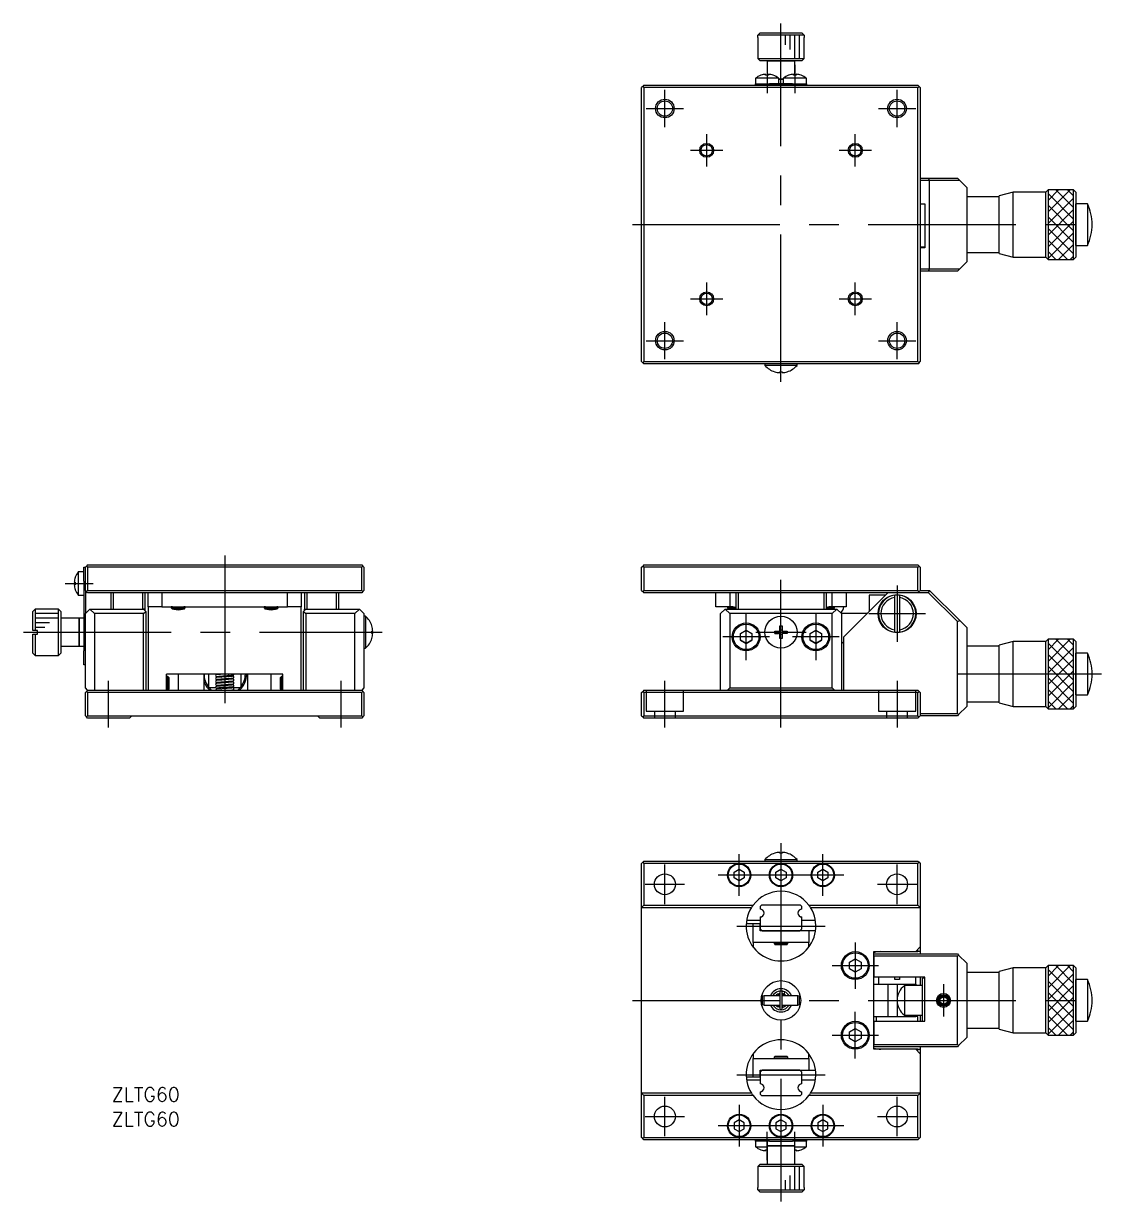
# Model space of a CAD drawing. Extents: x -163 to 308, y -123 to 131.
# Drawn here: x -163.1 to 69, y -122.6 to 131.1 of the extents above; entities that cross this region are included whole.
import ezdxf

# ---------------------------------------------------------------- set-up
doc = ezdxf.new("R2010")
doc.units = 0
doc.linetypes.add('CENTER', pattern=[50.8, 31.75, -6.35, 6.35, -6.35])
doc.linetypes.add('DASHED', pattern=[19.05, 12.7, -6.35])
doc.layers.get('0').update_dxf_attribs({"linetype": 'CONTINUOUS'})
doc.layers.add('CENTER', color=1, linetype='CENTER')
doc.styles.get("Standard").update_dxf_attribs({"font": 'txt.shx', "height": 3, "bigfont": 'bigfont.shx'})

msp = doc.modelspace()

# ---------------------------------------------------------------- linework, layer by layer
at = {"color": 7, "linetype": 'CONTINUOUS'}
for p, q in [((-5, 128.09), (-4.98, 128.09)), ((-5, 128.09), (-5, 123.59)), ((-4.98, 128.59), (-4.48, 129.09)), ((4.98, 128.59), (-4.98, 128.59)), ((-4.98, 128.09), (-4.98, 128.59)), ((-4.48, 129.09), (4.48, 129.09)), ((1, 126.5), (1, 128.59)), ((2, 125.5), (2, 128.59)), ((3, 123.59), (3, 128.59)), ((4, 123.59), (4, 128.5)), ((4.48, 129.09), (4.98, 128.59)), ((4.98, 128.59), (4.98, 128.09)), ((4.98, 128.09), (5, 128.09)), ((5, 123.59), (5, 128.09)), ((-5, 123.59), (5, 123.59)), ((-5, 123.59), (-4.5, 123.09)), ((4.5, 123.09), (-4.5, 123.09)), ((-3, 123.09), (-4.5, 123.09)), ((-3, 123.09), (-3, 119.96)), ((3, 123.09), (-3, 123.09)), ((-3, 123.09), (3, 123.09)), ((3, 119.96), (3, 123.09)), ((4.5, 123.09), (3, 123.09)), ((4.5, 123.09), (5, 123.59)), ((-0.5, 119.32), (-5.5, 119.32)), ((-5.5, 119.32), (-5.5, 118.09)), ((-4.32, 119.96), (-4.35, 119.96)), ((-4.32, 119.96), (-4.35, 119.96)), ((-3.3, 119.96), (-3.3, 120.17)), ((-2.7, 119.96), (-3.3, 119.96)), ((-2.7, 120.17), (-2.7, 119.96)), ((-1.65, 119.96), (-1.68, 119.96)), ((-1.65, 119.96), (-1.68, 119.96)), ((-0.5, 118.09), (-0.5, 119.32)), ((5.5, 119.32), (0.5, 119.32)), ((0.5, 119.32), (0.5, 118.09)), ((1.68, 119.96), (1.65, 119.96)), ((1.68, 119.96), (1.65, 119.96)), ((2.7, 119.96), (2.7, 120.17)), ((3.3, 119.96), (2.7, 119.96)), ((3.3, 120.17), (3.3, 119.96)), ((4.35, 119.96), (4.32, 119.96)), ((4.35, 119.96), (4.32, 119.96)), ((5.5, 118.09), (5.5, 119.32)), ((-29.75, 117.54), (-30, 117.29)), ((-30, 58.29), (-30, 117.29)), ((-29.5, 117.79), (-29.75, 117.54)), ((-29.5, 117.29), (-29.75, 117.54)), ((-29.5, 117.79), (-2.5, 117.79)), ((-29.5, 117.29), (-29.5, 58.29)), ((29.5, 117.29), (-29.5, 117.29)), ((-5.5, 118.09), (-2.5, 118.09)), ((-5.5, 117.79), (-5.5, 118.09)), ((2.5, 118.09), (-2.5, 118.09)), ((2.5, 117.79), (-2.5, 117.79)), ((-2.5, 117.79), (2.5, 117.79)), ((-0.5, 119.09), (0.5, 119.09)), ((0.5, 119.09), (-0.5, 119.09)), ((2.5, 118.09), (5.5, 118.09)), ((2.5, 117.79), (29.5, 117.79)), ((5.5, 118.09), (5.5, 117.79)), ((29.75, 117.54), (29.5, 117.79)), ((29.5, 117.29), (29.75, 117.54)), ((29.5, 58.29), (29.5, 117.29)), ((30, 117.29), (29.75, 117.54)), ((30, 117.29), (30, 58.29)), ((30, 97.79), (31.79, 97.79)), ((32, 97.29), (30, 97.29)), ((31.79, 97.79), (38, 97.79)), ((32, 97.29), (31.79, 97.79)), ((32, 78.29), (32, 97.29)), ((38.5, 97.29), (32, 97.29)), ((38.5, 97.29), (38, 97.79)), ((40, 95.79), (38.5, 97.29)), ((40, 95.79), (40, 79.79)), ((50, 94.79), (47, 93.99)), ((47, 81.59), (47, 93.99)), ((50, 80.79), (50, 94.79)), ((57, 94.79), (50, 94.79)), ((57.5, 95.29), (57, 94.79)), ((57, 80.79), (57, 94.79)), ((57.5, 95.29), (57.5, 80.29)), ((63, 95.29), (57.5, 95.29)), ((57.5, 90.51), (62.28, 95.29)), ((57.5, 93.01), (59.78, 95.29)), ((57.5, 94.47), (63, 88.97)), ((59.18, 95.29), (63, 91.47)), ((61.68, 95.29), (63, 93.97)), ((63, 80.29), (63, 95.29)), ((63.5, 94.79), (63, 95.29)), ((63.5, 94.79), (63.5, 80.79)), ((63.5, 94.79), (63.5, 92.29)), ((30, 92.29), (31, 92.29)), ((31, 92.29), (31, 82.79)), ((47, 93.79), (40, 93.79)), ((57.5, 88.01), (63, 93.51)), ((57.5, 91.97), (63, 86.47)), ((63.5, 92.29), (63.5, 83.29)), ((63.5, 83.29), (63.5, 92.29)), ((66, 92.29), (63.5, 92.29)), ((66, 92.29), (66, 87.79)), ((57.5, 85.51), (63, 91.01)), ((57.5, 89.47), (63, 83.97)), ((57.5, 83.01), (63, 88.51)), ((57.5, 86.97), (63, 81.47)), ((66, 87.79), (66, 83.29)), ((57.5, 80.51), (63, 86.01)), ((57.5, 84.47), (61.68, 80.29)), ((30, 83.04), (31, 83.04)), ((31, 82.79), (30, 82.79)), ((40, 81.79), (47, 81.79)), ((47, 81.59), (50, 80.79)), ((57.5, 81.97), (59.18, 80.29)), ((59.78, 80.29), (63, 83.51)), ((63.5, 83.29), (63.5, 80.79)), ((63.5, 83.29), (66, 83.29)), ((38.5, 78.29), (40, 79.79)), ((50, 80.79), (57, 80.79)), ((57, 80.79), (57.5, 80.29)), ((57.5, 80.29), (63, 80.29)), ((62.28, 80.29), (63, 81.01)), ((63, 80.29), (63.5, 80.79)), ((30, 78.29), (32, 78.29)), ((31.79, 77.79), (30, 77.79)), ((31.79, 77.79), (32, 78.29)), ((38, 77.79), (31.79, 77.79)), ((32, 78.29), (38.5, 78.29)), ((38, 77.79), (38.5, 78.29)), ((-30, 58.29), (-29.75, 58.04)), ((-29.5, 58.29), (-29.75, 58.04)), ((-29.75, 58.04), (-29.5, 57.79)), ((-29.5, 58.29), (29.5, 58.29)), ((29.5, 57.79), (-29.5, 57.79)), ((-3.45, 57.79), (-3.45, 57.45)), ((3.45, 57.45), (-3.45, 57.45)), ((-1.35, 56.1), (-1.35, 56.1)), ((-0.26, 56.1), (0.26, 56.1)), ((-0.26, 55.91), (-0.26, 56.1)), ((0.26, 56.1), (0.26, 55.91)), ((1.35, 56.1), (1.35, 56.1)), ((3.45, 57.45), (3.45, 57.79)), ((29.75, 58.04), (29.5, 58.29)), ((29.5, 57.79), (29.75, 58.04)), ((29.75, 58.04), (30, 58.29)), ((-150.09, 13), (-151.32, 13)), ((-151.32, 13), (-151.32, 8)), ((-150.09, 11), (-150.09, 14)), ((-150.09, 14), (-149.79, 14)), ((-149.79, 14), (-149.54, 14.25)), ((-149.79, 9), (-149.79, 14)), ((-149.29, 14.5), (-149.54, 14.25)), ((-149.54, 14.25), (-149.29, 14)), ((-149.29, 14.5), (-90.29, 14.5)), ((-90.29, 14), (-149.29, 14)), ((-149.29, 14), (-149.29, 9)), ((-90.29, 14.5), (-90.04, 14.25)), ((-90.29, 14), (-90.04, 14.25)), ((-90.29, 9), (-90.29, 14)), ((-90.04, 14.25), (-89.79, 14)), ((-89.79, 14), (-89.79, 9)), ((-30, 14), (-29.75, 14.25)), ((-30, 9), (-30, 14)), ((-29.5, 14.5), (-29.75, 14.25)), ((-29.75, 14.25), (-29.5, 14)), ((-29.5, 14.5), (29.5, 14.5)), ((29.5, 14), (-29.5, 14)), ((-29.5, 14), (-29.5, 9)), ((29.75, 14.25), (29.5, 14.5)), ((29.5, 14), (29.75, 14.25)), ((29.5, 9), (29.5, 14)), ((29.75, 14.25), (30, 14)), ((30, 14), (30, 9)), ((-152.17, 10.8), (-151.96, 10.8)), ((-151.96, 10.2), (-152.17, 10.2)), ((-151.96, 11.85), (-151.96, 11.82)), ((-151.96, 10.8), (-151.96, 10.2)), ((-150.09, 11), (-150.09, 10.5)), ((-150.09, 11), (-150.09, 10.5)), ((-150.09, 10.5), (-150.09, -4)), ((-151.96, 9.18), (-151.96, 9.15)), ((-151.32, 8), (-150.09, 8)), ((-149.79, 9), (-149.79, 4)), ((-149.79, 9), (-149.54, 8.75)), ((-149.54, 8.75), (-149.29, 9)), ((-149.29, 8.5), (-149.54, 8.75)), ((-149.29, 9), (-90.29, 9)), ((-146.79, 8.5), (-149.29, 8.5)), ((-142.79, 8.5), (-146.79, 8.5)), ((-144.29, 8.5), (-144.29, 5)), ((-143.79, 8.5), (-143.79, 5)), ((-131.29, 8.5), (-142.79, 8.5)), ((-137.49, 8.5), (-137.49, 5)), ((-136.99, 8.5), (-136.99, 4.95)), ((-136.29, 5.5), (-136.29, 8.5)), ((-133.29, 8.5), (-133.29, 5.5)), ((-128.29, 8.5), (-131.29, 8.5)), ((-111.29, 8.5), (-128.29, 8.5)), ((-108.29, 8.5), (-111.29, 8.5)), ((-96.79, 8.5), (-108.29, 8.5)), ((-106.29, 5.5), (-106.29, 8.5)), ((-103.29, 8.5), (-103.29, 5.5)), ((-102.59, 8.5), (-102.59, 4.95)), ((-102.1, 8.5), (-102.1, 5)), ((-92.79, 8.5), (-96.79, 8.5)), ((-95.79, 8.5), (-95.79, 5)), ((-95.29, 8.5), (-95.29, 5)), ((-90.29, 8.5), (-92.79, 8.5)), ((-90.29, 9), (-90.04, 8.75)), ((-90.04, 8.75), (-90.29, 8.5)), ((-90.04, 8.75), (-89.79, 9)), ((-30, 9), (-29.75, 8.75)), ((-29.75, 8.75), (-29.5, 9)), ((-29.75, 8.75), (-29.5, 8.5)), ((-29.5, 9), (29.5, 9)), ((-27, 8.5), (-29.5, 8.5)), ((-23, 8.5), (-27, 8.5)), ((23, 8.5), (-23, 8.5)), ((-14, 5.5), (-14, 8.5)), ((-11, 8.5), (-11, 5.5)), ((-9.75, 8.5), (-9.75, 5)), ((-9.25, 8.5), (-9.25, 5)), ((9.25, 8.5), (9.25, 5)), ((9.75, 8.5), (9.75, 5)), ((11, 5.5), (11, 8.5)), ((23, 8.5), (13.5, -1)), ((14, 8.5), (14, 5.5)), ((19, 8), (19, 4.5)), ((22.5, 8), (19, 8)), ((27, 8.5), (23, 8.5)), ((24.5, 7.46), (24.5, 7.97)), ((25.5, 7.97), (25.5, 7.46)), ((29.5, 8.5), (27, 8.5)), ((29.5, 9), (29.75, 8.75)), ((29.75, 8.75), (29.5, 8.5)), ((31.79, 8.5), (29.5, 8.5)), ((29.75, 8.75), (30, 9)), ((30, 9), (32, 9)), ((31.79, 8.5), (32, 9)), ((38, 2.29), (31.79, 8.5)), ((32, 9), (38.5, 2.5)), ((-136.29, 5.5), (-136.29, 0.5)), ((-133.29, 5.5), (-136.29, 5.5)), ((-133.29, 5.5), (-106.29, 5.5)), ((-131.29, 5.4), (-131.29, 5.25)), ((-131.29, 5.25), (-131.04, 5)), ((-131.29, 5.25), (-131.18, 5.25)), ((-131.18, 5.25), (-128.4, 5.25)), ((-128.54, 5), (-128.29, 5.25)), ((-128.4, 5.25), (-128.29, 5.25)), ((-128.29, 5.25), (-128.29, 5.4)), ((-111.29, 5.4), (-111.29, 5.25)), ((-111.29, 5.25), (-111.04, 5)), ((-111.29, 5.25), (-111.18, 5.25)), ((-111.18, 5.25), (-108.4, 5.25)), ((-108.54, 5), (-108.29, 5.25)), ((-108.4, 5.25), (-108.29, 5.25)), ((-108.29, 5.25), (-108.29, 5.4)), ((-103.29, 5.5), (-106.29, 5.5)), ((-103.29, 0.5), (-103.29, 5.5)), ((-11, 5.5), (-14, 5.5)), ((-11.5, 5.5), (-11.5, 5.25)), ((-11.5, 5.25), (-11.25, 5)), ((-11.5, 5.25), (-9.75, 5.25)), ((9.75, 5.25), (11.5, 5.25)), ((14, 5.5), (11, 5.5)), ((11.25, 5), (11.5, 5.25)), ((11.5, 5.25), (11.5, 5.5)), ((24.5, 0.54), (24.5, 7.46)), ((25.5, 7.46), (25.5, 0.54)), ((-160.59, 5), (-161.09, 4.5)), ((-161.09, 0.4), (-161.09, 4.5)), ((-155.59, 5), (-160.59, 5)), ((-160.59, 5), (-160.59, 0.4)), ((-155.59, 4), (-160.59, 4)), ((-155.59, 3), (-160.59, 3)), ((-155.09, 4.5), (-155.59, 5)), ((-155.59, 0), (-155.59, 5)), ((-155.09, 4.5), (-155.09, 0)), ((-151.09, 3), (-155.09, 3)), ((-150.09, 3), (-151.09, 3)), ((-151.09, 0), (-151.09, 3)), ((-151.09, 3), (-151.09, 0)), ((-149.79, 4), (-148.79, 5)), ((-149.79, -12), (-149.79, 4)), ((-148.79, 5), (-137.29, 5)), ((-147.79, 4), (-148.79, 5)), ((-137.29, 4), (-147.79, 4)), ((-147.79, 4), (-147.79, -12.5)), ((-136.79, 4.5), (-137.29, 5)), ((-137.29, 4), (-136.79, 4.5)), ((-137.29, -12.5), (-137.29, 4)), ((-136.99, 4.95), (-137.24, 4.95)), ((-136.99, 4.95), (-136.99, 4.7)), ((-136.79, 4.5), (-136.79, -12.5)), ((-129.79, 5), (-131.04, 5)), ((-128.54, 5), (-129.79, 5)), ((-109.79, 5), (-111.04, 5)), ((-108.54, 5), (-109.79, 5)), ((-102.29, 5), (-102.79, 4.5)), ((-102.79, -12.5), (-102.79, 4.5)), ((-102.79, 4.5), (-102.29, 4)), ((-102.59, 4.7), (-102.59, 4.95)), ((-102.59, 4.95), (-102.34, 4.95)), ((-102.29, 5), (-90.79, 5)), ((-91.79, 4), (-102.29, 4)), ((-102.29, 4), (-102.29, -12.5)), ((-90.79, 5), (-91.79, 4)), ((-91.79, -12.5), (-91.79, 4)), ((-90.79, 5), (-89.79, 4)), ((-89.79, 4), (-89.79, -12)), ((-89.45, 3.45), (-89.79, 3.45)), ((-89.45, 3.45), (-89.45, 0)), ((-12, 5), (-13, 4)), ((-13, -12.5), (-13, 4)), ((-12, 5), (-11, 4)), ((-12, 5), (-11.25, 5)), ((-11.25, 5), (-8.75, 5)), ((11, 4), (-11, 4)), ((-11, 4), (-11, -12)), ((-8.75, 5), (8.75, 5)), ((8.75, 5), (11.25, 5)), ((11, 4), (12, 5)), ((11, -12), (11, 4)), ((11.25, 5), (12, 5)), ((13, 4), (12, 5)), ((13, 4), (13, -12.5)), ((18.5, 4), (13, 4)), ((-160.59, 0.4), (-161.09, 0.4)), ((-157.5, 2), (-160.59, 2)), ((-158.5, 1), (-160.59, 1)), ((-160.09, 0.4), (-160.59, 0.4)), ((-160.09, -0.4), (-160.09, 0.4)), ((-155.59, -5), (-155.59, 0)), ((-155.09, 0), (-155.09, -4.5)), ((-151.09, -3), (-151.09, 0)), ((-151.09, 0), (-151.09, -3)), ((-136.29, 0.5), (-136.29, -12.5)), ((-103.29, -12.5), (-103.29, 0.5)), ((-89.45, 0), (-89.45, -3.45)), ((-88.1, 1.35), (-88.1, 1.35)), ((-88.1, 0.26), (-87.91, 0.26)), ((-88.1, -0.26), (-88.1, 0.26)), ((-8.75, -0.28), (-7.5, 0.44)), ((-7.5, 0.44), (-6.25, -0.28)), ((-1.35, -0.26), (-1.35, 0.26)), ((-1.35, 0.26), (-0.26, 0.26)), ((-0.52, -0.26), (-0.52, 0.26)), ((-0.26, 1.35), (0.26, 1.35)), ((-0.26, 0.26), (-0.26, 1.35)), ((-0.26, 0.52), (0.26, 0.52)), ((0.26, 1.35), (0.26, 0.26)), ((0.26, 0.26), (1.35, 0.26)), ((0.52, 0.26), (0.52, -0.26)), ((1.35, 0.26), (1.35, -0.26)), ((6.25, -0.28), (7.5, 0.44)), ((7.5, 0.44), (8.75, -0.28)), ((24.5, 0.03), (24.5, 0.54)), ((25.5, 0.54), (25.5, 0.03)), ((38, 2.29), (38.5, 2.5)), ((38, -17.5), (38, 2.29)), ((38.5, 2.5), (40, 1)), ((40, 1), (40, -16)), ((-161.09, -4.5), (-161.09, -0.4)), ((-161.09, -0.4), (-160.59, -0.4)), ((-160.59, -0.4), (-160.59, -5)), ((-160.59, -0.4), (-160.09, -0.4)), ((-87.91, -0.26), (-88.1, -0.26)), ((-88.1, -1.35), (-88.1, -1.35)), ((-8.75, -1.72), (-8.75, -0.28)), ((-7.5, -2.44), (-8.75, -1.72)), ((-8.75, -1.72), (-7.5, -2.44)), ((-6.25, -1.72), (-7.5, -2.44)), ((-7.5, -2.44), (-6.25, -1.72)), ((-6.25, -0.28), (-6.25, -1.72)), ((-0.26, -0.26), (-1.35, -0.26)), ((-1.35, -0.26), (-0.52, -0.26)), ((-0.26, -0.26), (-0.52, -0.26)), ((-0.26, -1.35), (-0.26, -0.26)), ((0.26, -0.52), (-0.26, -0.52)), ((0.26, -1.35), (-0.26, -1.35)), ((0.26, -0.26), (0.26, -1.35)), ((1.35, -0.26), (0.26, -0.26)), ((0.52, -0.26), (0.26, -0.26)), ((1.35, -0.26), (0.52, -0.26)), ((6.25, -1.72), (6.25, -0.28)), ((7.5, -2.44), (6.25, -1.72)), ((6.25, -1.72), (7.5, -2.44)), ((8.75, -1.72), (7.5, -2.44)), ((7.5, -2.44), (8.75, -1.72)), ((8.75, -0.28), (8.75, -1.72)), ((13, -2), (13.5, -2.5)), ((13.5, -12.5), (13.5, -1)), ((50, -2), (47, -2.8)), ((50, -16), (50, -2)), ((57, -2), (50, -2)), ((57.5, -1.5), (57, -2)), ((57, -16), (57, -2)), ((57.5, -1.5), (57.5, -16.5)), ((63, -1.5), (57.5, -1.5)), ((57.5, -6.28), (62.28, -1.5)), ((57.5, -3.78), (59.78, -1.5)), ((57.5, -2.32), (63, -7.82)), ((59.18, -1.5), (63, -5.32)), ((61.68, -1.5), (63, -2.82)), ((63, -16.5), (63, -1.5)), ((63.5, -2), (63, -1.5)), ((63.5, -2), (63.5, -16)), ((63.5, -2), (63.5, -4.5)), ((-161.09, -4.5), (-160.59, -5)), ((-160.59, -5), (-155.59, -5)), ((-155.59, -5), (-155.09, -4.5)), ((-155.09, -3), (-151.09, -3)), ((-151.09, -3), (-150.09, -3)), ((-150.09, -7), (-150.09, -4)), ((-89.79, -3.45), (-89.45, -3.45)), ((47, -3), (40, -3)), ((47, -15.2), (47, -2.8)), ((57.5, -8.78), (63, -3.28)), ((57.5, -4.82), (63, -10.32)), ((63.5, -4.5), (63.5, -13.5)), ((63.5, -13.5), (63.5, -4.5)), ((66, -4.5), (63.5, -4.5)), ((66, -4.5), (66, -9)), ((-149.79, -7), (-150.09, -7)), ((57.5, -11.28), (63, -5.78)), ((57.5, -7.32), (63, -12.82)), ((-132.29, -12.5), (-132.29, -9)), ((-107.29, -9), (-132.29, -9)), ((-132.04, -9.5), (-132.29, -9.5)), ((-132.04, -11), (-132.04, -9.5)), ((-131.79, -9.75), (-132.04, -9.5)), ((-131.79, -9.75), (-131.79, -11)), ((-129.79, -9), (-129.79, -12.5)), ((-124.29, -9), (-124.29, -12.5)), ((-123.29, -9), (-123.29, -12)), ((-121.6, -9.54), (-120.5, -9.66)), ((-121.59, -9.54), (-121.49, -9.51)), ((-121.59, -10.16), (-121.49, -10.14)), ((-119.77, -9), (-121.56, -9.14)), ((-118.11, -9.5), (-121.56, -9.76)), ((-118.11, -10.13), (-121.56, -10.4)), ((-118.02, -9.25), (-117.91, -9.21)), ((-118.02, -9.87), (-117.91, -9.83)), ((-117.88, -9.49), (-118, -9.44)), ((-117.88, -10.12), (-118, -10.07)), ((-117.91, -9.21), (-117.83, -9.14)), ((-117.91, -9.83), (-117.83, -9.77)), ((-117.8, -9.57), (-117.88, -9.49)), ((-117.8, -10.2), (-117.88, -10.12)), ((-117.83, -9.14), (-117.79, -9.04)), ((-117.83, -9.77), (-117.79, -9.67)), ((-117.79, -9.67), (-117.8, -9.57)), ((-117.79, -9.04), (-117.79, -9)), ((-116.29, -9), (-116.29, -12)), ((-114.79, -12.5), (-114.79, -9)), ((-109.79, -12.5), (-109.79, -9)), ((-107.54, -9.5), (-107.79, -9.75)), ((-107.79, -11), (-107.79, -9.75)), ((-107.54, -9.5), (-107.54, -11)), ((-107.29, -9.5), (-107.54, -9.5)), ((-107.29, -12.5), (-107.29, -9)), ((57.5, -13.78), (63, -8.28)), ((57.5, -9.82), (63, -15.32)), ((66, -9), (66, -13.5)), ((-149.29, -12.5), (-149.79, -12)), ((-149.29, -12.5), (-149.54, -12.75)), ((-149.29, -12.5), (-90.29, -12.5)), ((-132.04, -12.5), (-132.04, -11)), ((-132.04, -12.5), (-131.79, -12.25)), ((-131.79, -11), (-131.79, -12.25)), ((-121.7, -12), (-123.29, -12)), ((-121.7, -12), (-123.29, -12)), ((-121.6, -10.17), (-120.5, -10.29)), ((-121.6, -10.8), (-120.5, -10.92)), ((-121.6, -11.43), (-120.5, -11.55)), ((-121.6, -12.06), (-121.49, -12.03)), ((-121.6, -12.07), (-120.5, -12.18)), ((-121.59, -10.8), (-121.49, -10.77)), ((-121.59, -11.43), (-121.49, -11.4)), ((-118.15, -11.41), (-121.57, -11.67)), ((-118.11, -10.76), (-121.56, -11.03)), ((-118.15, -12.05), (-121.45, -12.26)), ((-118.08, -11.78), (-117.95, -11.74)), ((-117.93, -11.99), (-118.06, -11.96)), ((-118.02, -10.51), (-117.91, -10.47)), ((-118.02, -11.13), (-117.91, -11.09)), ((-117.88, -10.75), (-118, -10.7)), ((-117.85, -11.41), (-117.96, -11.35)), ((-117.96, -12.39), (-117.87, -12.34)), ((-117.95, -11.74), (-117.85, -11.68)), ((-117.83, -12.06), (-117.93, -11.99)), ((-116.29, -12), (-117.92, -12)), ((-117.91, -10.47), (-117.83, -10.4)), ((-117.91, -11.09), (-117.83, -11.03)), ((-117.8, -10.83), (-117.88, -10.75)), ((-117.87, -12.34), (-117.8, -12.26)), ((-117.79, -11.5), (-117.85, -11.41)), ((-117.85, -11.68), (-117.79, -11.6)), ((-117.83, -10.4), (-117.79, -10.31)), ((-117.83, -11.03), (-117.79, -10.93)), ((-117.79, -12.16), (-117.83, -12.06)), ((-117.79, -10.31), (-117.8, -10.2)), ((-117.79, -10.93), (-117.8, -10.83)), ((-117.8, -12.26), (-117.79, -12.16)), ((-117.79, -11.6), (-117.79, -11.5)), ((-107.79, -12.25), (-107.79, -11)), ((-107.79, -12.25), (-107.54, -12.5)), ((-107.54, -11), (-107.54, -12.5)), ((-89.79, -12), (-90.29, -12.5)), ((-90.29, -12.5), (-90.04, -12.75)), ((-29.5, -12.5), (-29.75, -12.75)), ((-29.5, -12.5), (-11.5, -12.5)), ((-11, -12), (-11.5, -12.5)), ((11.5, -12.5), (-11.5, -12.5)), ((-11.5, -12.5), (11.5, -12.5)), ((-11, -12), (11, -12)), ((11.5, -12.5), (11, -12)), ((11.5, -12.5), (29.5, -12.5)), ((29.5, -12.5), (29.75, -12.75)), ((57.5, -16.28), (63, -10.78)), ((57.5, -12.32), (61.68, -16.5)), ((-149.79, -13), (-149.54, -12.75)), ((-149.79, -18), (-149.79, -13)), ((-149.54, -12.75), (-149.29, -13)), ((-90.29, -13), (-149.29, -13)), ((-149.29, -13), (-149.29, -18)), ((-90.29, -13), (-90.04, -12.75)), ((-90.29, -18), (-90.29, -13)), ((-90.04, -12.75), (-89.79, -13)), ((-89.79, -13), (-89.79, -18)), ((-30, -13), (-29.75, -12.75)), ((-30, -18), (-30, -13)), ((-29.75, -12.75), (-29.5, -13)), ((29.5, -13), (-29.5, -13)), ((-29.5, -13), (-29.5, -18)), ((29.5, -13), (29.75, -12.75)), ((29.5, -18), (29.5, -13)), ((29.75, -12.75), (30, -13)), ((30, -13), (30, -18)), ((40, -15), (47, -15)), ((47, -15.2), (50, -16)), ((57.5, -14.82), (59.18, -16.5)), ((59.78, -16.5), (63, -13.28)), ((63.5, -13.5), (63.5, -16)), ((63.5, -13.5), (66, -13.5)), ((30, -17.5), (38, -17.5)), ((38, -17.5), (38.25, -17.75)), ((38.25, -17.75), (38, -18)), ((38.25, -17.75), (40, -16)), ((50, -16), (57, -16)), ((57, -16), (57.5, -16.5)), ((57.5, -16.5), (63, -16.5)), ((62.28, -16.5), (63, -15.78)), ((63, -16.5), (63.5, -16)), ((-149.79, -18), (-149.54, -18.25)), ((-149.54, -18.25), (-149.29, -18)), ((-149.29, -18.5), (-149.54, -18.25)), ((-149.29, -18), (-139.79, -18)), ((-140.29, -18.5), (-149.29, -18.5)), ((-140.29, -18.5), (-139.79, -18)), ((-139.79, -18), (-99.79, -18)), ((-99.79, -18), (-99.29, -18.5)), ((-99.79, -18), (-90.29, -18)), ((-90.29, -18.5), (-99.29, -18.5)), ((-90.29, -18), (-90.04, -18.25)), ((-90.04, -18.25), (-90.29, -18.5)), ((-90.04, -18.25), (-89.79, -18)), ((-30, -18), (-29.75, -18.25)), ((-29.75, -18.25), (-29.5, -18)), ((-29.75, -18.25), (-29.5, -18.5)), ((-29.5, -18), (29.5, -18)), ((-9, -18.5), (-29.5, -18.5)), ((0, -18.5), (-9, -18.5)), ((9, -18.5), (0, -18.5)), ((29.5, -18.5), (9, -18.5)), ((29.5, -18), (29.75, -18.25)), ((29.75, -18.25), (29.5, -18.5)), ((29.75, -18.25), (30, -18)), ((38, -18), (30, -18)), ((-1.35, -47.6), (-1.35, -47.6)), ((-1.35, -47.6), (-1.35, -47.6)), ((-0.26, -47.6), (-0.26, -47.41)), ((0.26, -47.6), (-0.26, -47.6)), ((0.26, -47.41), (0.26, -47.6)), ((1.35, -47.6), (1.35, -47.6)), ((1.35, -47.6), (1.35, -47.6)), ((-30, -49.79), (-29.75, -49.54)), ((-30, -59.29), (-30, -49.79)), ((-29.75, -49.54), (-29.5, -49.29)), ((-29.75, -49.54), (-29.5, -49.79)), ((-29.5, -49.29), (29.5, -49.29)), ((-9, -49.79), (-29.5, -49.79)), ((-29.5, -49.79), (-29.5, -58.79)), ((0, -49.79), (-9, -49.79)), ((-3.45, -48.95), (3.45, -48.95)), ((-3.45, -48.95), (-3.45, -49.29)), ((9, -49.79), (0, -49.79)), ((3.45, -49.29), (3.45, -48.95)), ((29.5, -49.79), (9, -49.79)), ((29.5, -49.29), (29.75, -49.54)), ((29.75, -49.54), (29.5, -49.79)), ((29.5, -58.79), (29.5, -49.79)), ((29.75, -49.54), (30, -49.79)), ((30, -49.79), (30, -59.29)), ((-10.1, -51.66), (-9, -51.02)), ((-10.1, -52.93), (-10.1, -51.66)), ((-9, -53.56), (-10.1, -52.93)), ((-9, -51.02), (-7.9, -51.66)), ((-7.9, -52.93), (-9, -53.56)), ((-7.9, -51.66), (-7.9, -52.93)), ((-1.1, -51.66), (0, -51.02)), ((-1.1, -52.93), (-1.1, -51.66)), ((0, -53.56), (-1.1, -52.93)), ((0, -51.02), (1.1, -51.66)), ((1.1, -52.93), (0, -53.56)), ((1.1, -51.66), (1.1, -52.93)), ((7.9, -51.66), (9, -51.02)), ((7.9, -52.93), (7.9, -51.66)), ((9, -53.56), (7.9, -52.93)), ((9, -51.02), (10.1, -51.66)), ((10.1, -52.93), (9, -53.56)), ((10.1, -51.66), (10.1, -52.93)), ((-30, -59.29), (-29.5, -58.79)), ((-30, -59.29), (-6.34, -59.29)), ((-30, -99.29), (-30, -59.29)), ((-29.5, -58.79), (-6, -58.79)), ((-4.2, -58.79), (-4.5, -59.09)), ((-4.5, -59.09), (-4.5, -59.63)), ((4.2, -58.79), (-4.2, -58.79)), ((4.5, -59.09), (4.2, -58.79)), ((4.5, -59.63), (4.5, -59.09)), ((6, -58.79), (29.5, -58.79)), ((6.34, -59.29), (30, -59.29)), ((30, -59.29), (29.5, -58.79)), ((30, -59.29), (30, -67.79)), ((-6, -62.79), (-7.48, -62.79)), ((-4.5, -62.09), (-7.4, -62.09)), ((-6, -66.79), (-6, -62.79)), ((-4.5, -62.79), (-6, -62.79)), ((-4.5, -61.33), (-4.5, -62.79)), ((-4.5, -62.79), (-4.5, -63.87)), ((-4.5, -63.87), (-4.5, -62.79)), ((4.5, -63.87), (4.5, -61.33)), ((7.4, -62.09), (4.5, -62.09)), ((4.5, -63.29), (7.5, -63.29)), ((-4.5, -63.87), (-4.08, -64.29)), ((-4.5, -64.29), (-4.5, -63.87)), ((-4.08, -64.29), (-4.5, -64.29)), ((-4.08, -64.29), (4.08, -64.29)), ((4.08, -64.29), (-4.08, -64.29)), ((4.08, -64.29), (4.5, -63.87)), ((6, -64.29), (4.08, -64.29)), ((7.43, -64.29), (6, -64.29)), ((6, -64.29), (6, -66.79)), ((6, -66.79), (-6, -66.79)), ((-6, -66.79), (-6, -67.79)), ((-1.5, -66.79), (-1.5, -67.04)), ((-1.5, -67.04), (-1.25, -67.29)), ((-1.5, -67.04), (1.5, -67.04)), ((1.25, -67.29), (-1.25, -67.29)), ((1.25, -67.29), (1.5, -67.04)), ((1.5, -67.04), (1.5, -66.79)), ((6, -67.79), (6, -66.79)), ((29, -68.79), (30, -67.79)), ((29.5, -68.79), (29.5, -68.29)), ((30, -67.79), (30, -68.79)), ((14.75, -71.07), (16, -70.35)), ((16, -70.35), (17.25, -71.07)), ((20, -68.79), (29, -68.79)), ((20, -69.79), (20, -68.79)), ((20, -69.29), (38, -69.29)), ((38, -69.79), (20, -69.79)), ((20, -69.79), (20, -74.29)), ((20, -74.29), (20, -69.79)), ((29, -68.79), (29.5, -68.79)), ((30, -68.79), (29.5, -68.79)), ((30, -68.79), (30, -69.29)), ((38, -69.29), (38.25, -69.54)), ((38.25, -69.54), (38, -69.79)), ((38, -88.79), (38, -69.79)), ((38.25, -69.54), (40, -71.29)), ((14.75, -72.51), (14.75, -71.07)), ((16, -73.24), (14.75, -72.51)), ((17.25, -72.51), (16, -73.24)), ((17.25, -71.07), (17.25, -72.51)), ((40, -71.29), (40, -87.29)), ((47, -73.29), (40, -73.29)), ((50, -72.29), (47, -73.09)), ((47, -85.49), (47, -73.09)), ((50, -86.29), (50, -72.29)), ((57, -72.29), (50, -72.29)), ((57.5, -71.79), (57, -72.29)), ((57, -86.29), (57, -72.29)), ((57.5, -71.79), (57.5, -86.79)), ((63, -71.79), (57.5, -71.79)), ((57.5, -76.58), (62.28, -71.79)), ((57.5, -74.08), (59.78, -71.79)), ((57.5, -72.62), (63, -78.12)), ((59.18, -71.79), (63, -75.62)), ((61.68, -71.79), (63, -73.12)), ((63, -86.79), (63, -71.79)), ((63.5, -72.29), (63, -71.79)), ((63.5, -72.29), (63.5, -86.29)), ((63.5, -72.29), (63.5, -74.79)), ((31, -74.29), (20, -74.29)), ((20, -83.79), (20, -74.29)), ((20, -75.79), (23, -75.79)), ((21, -74.29), (21, -75.79)), ((23, -75.79), (23, -82.79)), ((23, -75.79), (25, -75.79)), ((24.5, -74.79), (24.5, -74.29)), ((25.5, -74.79), (24.5, -74.79)), ((25, -75.79), (25, -82.79)), ((25, -75.79), (25, -79.29)), ((25, -75.79), (29, -75.79)), ((25.5, -74.29), (25.5, -74.79)), ((29, -75.79), (29, -74.29)), ((29, -75.79), (29, -76.12)), ((29, -75.79), (29, -76.12)), ((30, -74.29), (30, -76.12)), ((30.5, -79.29), (30.5, -74.54)), ((31, -74.54), (30.5, -74.54)), ((31, -83.79), (31, -74.29)), ((57.5, -79.08), (63, -73.58)), ((57.5, -75.12), (63, -80.62)), ((57.5, -81.58), (63, -76.08)), ((63.5, -74.79), (63.5, -83.79)), ((63.5, -83.79), (63.5, -74.79)), ((66, -74.79), (63.5, -74.79)), ((66, -74.79), (66, -79.29)), ((-3.65, -78.29), (-4, -78.39)), ((-4, -80.2), (-4, -78.39)), ((-0.25, -78.29), (-3.65, -78.29)), ((-3.65, -80.29), (-3.65, -78.29)), ((-0.25, -77.54), (-0.25, -81.04)), ((0.25, -81.04), (0.25, -77.54)), ((3.65, -78.29), (0.25, -78.29)), ((0.6, -77.92), (0.65, -77.94)), ((0.71, -77.72), (0.61, -77.92)), ((0.81, -77.46), (0.71, -77.72)), ((1.06, -78.23), (1.12, -78.29)), ((3.65, -80.29), (3.65, -78.29)), ((4, -78.39), (3.65, -78.29)), ((4, -80.2), (4, -78.39)), ((30.5, -76.12), (26.57, -76.12)), ((26.57, -76.12), (26.57, -82.47)), ((34.25, -78.86), (35, -78.43)), ((35, -78.43), (35.75, -78.86)), ((57.5, -77.62), (63, -83.12)), ((57.5, -84.08), (63, -78.58)), ((-4, -80.2), (-3.65, -80.29)), ((-3.65, -80.29), (-0.25, -80.29)), ((0.25, -80.29), (3.65, -80.29)), ((3.65, -80.29), (4, -80.2)), ((25, -79.29), (25, -82.79)), ((30.5, -83.79), (30.5, -79.29)), ((34.25, -79.73), (34.25, -78.86)), ((35, -80.16), (34.25, -79.73)), ((35.75, -79.73), (35, -80.16)), ((35.75, -78.86), (35.75, -79.73)), ((57.5, -80.12), (63, -85.62)), ((57.5, -86.58), (63, -81.08)), ((66, -79.29), (66, -83.79)), ((20, -82.79), (23, -82.79)), ((20.5, -82.79), (20.5, -83.79)), ((23, -82.79), (25, -82.79)), ((25, -82.79), (29, -82.79)), ((26.57, -82.47), (30.5, -82.47)), ((29, -82.47), (29, -82.79)), ((29, -82.47), (29, -82.79)), ((29.5, -82.79), (29, -82.79)), ((29.5, -82.79), (29, -82.79)), ((29.5, -83.79), (29.5, -82.79)), ((30, -82.47), (30, -83.79)), ((57.5, -82.62), (61.68, -86.79)), ((59.78, -86.79), (63, -83.58)), ((14.75, -86.07), (16, -85.35)), ((14.75, -87.51), (14.75, -86.07)), ((16, -85.35), (17.25, -86.07)), ((17.25, -86.07), (17.25, -87.51)), ((20, -83.79), (20, -88.79)), ((20, -88.79), (20, -83.79)), ((20, -83.79), (31, -83.79)), ((40, -85.29), (47, -85.29)), ((47, -85.49), (50, -86.29)), ((57.5, -85.12), (59.18, -86.79)), ((62.28, -86.79), (63, -86.08)), ((63.5, -83.79), (63.5, -86.29)), ((63.5, -83.79), (66, -83.79)), ((16, -88.24), (14.75, -87.51)), ((17.25, -87.51), (16, -88.24)), ((40, -87.29), (38.25, -89.04)), ((50, -86.29), (57, -86.29)), ((57, -86.29), (57.5, -86.79)), ((57.5, -86.79), (63, -86.79)), ((63, -86.79), (63.5, -86.29)), ((-6, -90.79), (-6, -91.79)), ((-1.25, -91.29), (-1.5, -91.54)), ((-1.25, -91.29), (1.25, -91.29)), ((1.5, -91.54), (1.25, -91.29)), ((6, -91.79), (6, -90.79)), ((20, -88.79), (38, -88.79)), ((20, -89.79), (20, -88.79)), ((38, -89.29), (20, -89.29)), ((29, -89.79), (20, -89.79)), ((29.5, -89.79), (29, -89.79)), ((30, -90.79), (29, -89.79)), ((29.5, -90.29), (29.5, -89.79)), ((29.5, -89.79), (30, -89.79)), ((30, -89.29), (30, -89.79)), ((30, -89.79), (30, -90.79)), ((30, -90.79), (30, -99.29)), ((38, -88.79), (38.25, -89.04)), ((38.25, -89.04), (38, -89.29)), ((-6, -95.79), (-6, -91.79)), ((-6, -91.79), (6, -91.79)), ((-1.5, -91.54), (-1.5, -91.79)), ((1.5, -91.54), (-1.5, -91.54)), ((1.5, -91.79), (1.5, -91.54)), ((6, -91.79), (6, -94.29)), ((-7.48, -95.79), (-6, -95.79)), ((-6, -95.79), (-4.5, -95.79)), ((-4.5, -94.29), (-4.08, -94.29)), ((-4.5, -94.72), (-4.5, -94.29)), ((-4.08, -94.29), (-4.5, -94.72)), ((-4.5, -95.79), (-4.5, -94.72)), ((-4.5, -94.72), (-4.5, -95.79)), ((-4.5, -95.79), (-4.5, -97.25)), ((-4.08, -94.29), (4.08, -94.29)), ((4.08, -94.29), (-4.08, -94.29)), ((4.08, -94.29), (6, -94.29)), ((4.5, -94.72), (4.08, -94.29)), ((4.5, -97.25), (4.5, -94.72)), ((4.5, -95.29), (7.5, -95.29)), ((6, -94.29), (7.43, -94.29)), ((-4.5, -96.49), (-7.4, -96.49)), ((7.4, -96.49), (4.5, -96.49)), ((-6.34, -99.29), (-30, -99.29)), ((-30, -108.79), (-30, -99.29)), ((-29.5, -99.79), (-30, -99.29)), ((-6, -99.79), (-29.5, -99.79)), ((-29.5, -99.79), (-29.5, -108.79)), ((-4.5, -98.95), (-4.5, -99.5)), ((-4.5, -99.5), (-4.2, -99.79)), ((-4.2, -99.79), (4.2, -99.79)), ((4.2, -99.79), (4.5, -99.5)), ((4.5, -99.5), (4.5, -98.95)), ((29.5, -99.79), (6, -99.79)), ((30, -99.29), (6.34, -99.29)), ((30, -99.29), (29.5, -99.79)), ((29.5, -108.79), (29.5, -99.79)), ((30, -99.29), (30, -108.79)), ((-9, -105.02), (-10.1, -105.66)), ((-10.1, -105.66), (-10.1, -106.93)), ((-7.9, -105.66), (-9, -105.02)), ((-7.9, -106.93), (-7.9, -105.66)), ((0, -105.02), (-1.1, -105.66)), ((-1.1, -105.66), (-1.1, -106.93)), ((1.1, -105.66), (0, -105.02)), ((1.1, -106.93), (1.1, -105.66)), ((9, -105.02), (7.9, -105.66)), ((7.9, -105.66), (7.9, -106.93)), ((10.1, -105.66), (9, -105.02)), ((10.1, -106.93), (10.1, -105.66)), ((-29.75, -109.04), (-30, -108.79)), ((-29.5, -108.79), (-29.75, -109.04)), ((-29.5, -109.29), (-29.75, -109.04)), ((-29.5, -108.79), (-9, -108.79)), ((-10.1, -106.93), (-9, -107.56)), ((-9, -107.56), (-7.9, -106.93)), ((-9, -108.79), (0, -108.79)), ((-1.1, -106.93), (0, -107.56)), ((0, -107.56), (1.1, -106.93)), ((0, -108.79), (9, -108.79)), ((7.9, -106.93), (9, -107.56)), ((9, -107.56), (10.1, -106.93)), ((9, -108.79), (29.5, -108.79)), ((29.75, -109.04), (29.5, -108.79)), ((29.75, -109.04), (29.5, -109.29)), ((30, -108.79), (29.75, -109.04)), ((29.5, -109.29), (-29.5, -109.29)), ((-5.5, -109.59), (-5.5, -109.29)), ((-2.5, -109.59), (-5.5, -109.59)), ((-5.5, -109.59), (-5.5, -110.82)), ((-5.5, -110.82), (-3, -110.82)), ((-4.35, -111.46), (-4.32, -111.46)), ((-4.35, -111.46), (-4.32, -111.46)), ((-3.3, -111.67), (-3.3, -111.46)), ((-3.3, -111.46), (-3, -111.46)), ((-3, -109.59), (-3, -110.59)), ((3, -110.59), (-3, -110.59)), ((-3, -110.59), (3, -110.59)), ((-3, -110.59), (-3, -114.59)), ((-2.5, -109.59), (2.5, -109.59)), ((5.5, -109.59), (2.5, -109.59)), ((3, -110.59), (3, -109.59)), ((3, -114.59), (3, -110.59)), ((3, -110.82), (5.5, -110.82)), ((3, -111.46), (3.3, -111.46)), ((3.3, -111.46), (3.3, -111.67)), ((4.32, -111.46), (4.35, -111.46)), ((4.32, -111.46), (4.35, -111.46)), ((5.5, -109.29), (5.5, -109.59)), ((5.5, -110.82), (5.5, -109.59)), ((-4.5, -114.59), (-5, -115.09)), ((5, -115.09), (-5, -115.09)), ((-5, -115.09), (-5, -119.59)), ((-4.5, -114.59), (4.5, -114.59)), ((3, -120.09), (3, -115.09)), ((4, -120.09), (4, -115.09)), ((5, -115.09), (4.5, -114.59)), ((5, -119.59), (5, -115.09)), ((1, -120.09), (1, -118)), ((2, -120.09), (2, -117)), ((-4.98, -119.59), (-5, -119.59)), ((-4.98, -119.59), (-5, -119.59)), ((-4.98, -120.09), (-4.98, -119.59)), ((-4.98, -120.09), (4.98, -120.09)), ((-4.48, -120.59), (-4.98, -120.09)), ((4.48, -120.59), (-4.48, -120.59)), ((4.48, -120.59), (-4.48, -120.59)), ((4.98, -120.09), (4.48, -120.59)), ((5, -119.59), (4.98, -119.59)), ((5, -119.59), (4.98, -119.59)), ((4.98, -119.59), (4.98, -120.09))]:
    msp.add_line(p, q, dxfattribs=at)
at = {"color": 3, "linetype": 'DASHED'}
for p, q in [((-29, -12.5), (-29, -17)), ((-21, -17), (-21, -12.5)), ((21, -12.5), (21, -17)), ((29, -17), (29, -12.5)), ((-29, -17), (-21, -17)), ((-27.25, -17), (-27.25, -18.5)), ((-22.75, -18.5), (-22.75, -17)), ((21, -17), (29, -17)), ((22.75, -17), (22.75, -18.5)), ((27.25, -18.5), (27.25, -17))]:
    msp.add_line(p, q, dxfattribs=at)
at = {"color": 3, "linetype": 'CONTINUOUS'}
for centre, radius in [((-25, 112.79), 2), ((25, 112.79), 2), ((-16, 103.79), 1.5), ((16, 103.79), 1.5), ((-16, 71.79), 1.5), ((16, 71.79), 1.5), ((-25, 62.79), 2), ((25, 62.79), 2), ((35, -79.29), 1.5)]:
    msp.add_circle(centre, radius, dxfattribs=at)
at = {"color": 7, "linetype": 'CONTINUOUS'}
for centre, radius in [((-25, 112.79), 1.65), ((25, 112.79), 1.65), ((-16, 103.79), 1.23), ((16, 103.79), 1.23), ((-16, 71.79), 1.23), ((16, 71.79), 1.23), ((-25, 62.79), 1.65), ((25, 62.79), 1.65), ((25, 4), 4.1), ((0, 0), 3.45), ((-7.5, -1), 3), ((-7.5, -1), 2.75), ((7.5, -1), 3), ((7.5, -1), 2.75), ((-9, -52.29), 2.5), ((-9, -52.29), 2.35), ((0, -52.29), 2.5), ((0, -52.29), 2.35), ((9, -52.29), 2.5), ((9, -52.29), 2.35), ((-25, -54.29), 2.25), ((25, -54.29), 2.25), ((16, -71.79), 3), ((16, -71.79), 2.75), ((0, -79.29), 4.25), ((35, -79.29), 1.23), ((35, -79.29), 1), ((16, -86.79), 3), ((16, -86.79), 2.75), ((-25, -104.29), 2.25), ((-9, -106.29), 2.5), ((-9, -106.29), 2.35), ((0, -106.29), 2.5), ((0, -106.29), 2.35), ((9, -106.29), 2.5), ((9, -106.29), 2.35), ((25, -104.29), 2.25)]:
    msp.add_circle(centre, radius, dxfattribs=at)
for centre, radius, start, end in [((-3, 116.19), 4, 109.7246, 128.6822), ((-3, 116.19), 3.99, 94.3134, 109.2682), ((-3, 116.19), 3.99, 70.7318, 85.6866), ((-3, 116.19), 4, 51.3178, 70.2754), ((3, 116.19), 4, 109.7246, 128.6822), ((3, 116.19), 3.99, 94.3134, 109.2682), ((3, 116.19), 3.99, 70.7318, 85.6866), ((3, 116.19), 4, 51.3178, 70.2754), ((56, 87.71), 11, 0.4337, 24.6239), ((56, 87.88), 11, 335.3761, 359.5663), ((0, 60.49), 4.6, 221.4096, 252.92), ((0, 60.49), 4.59, 252.9344, 266.7546), ((0, 60.49), 4.59, 273.2454, 287.0656), ((0, 60.49), 4.6, 287.08, 318.5904), ((-148.19, 10.5), 4, 141.3178, 160.2754), ((-148.19, 10.5), 3.99, 160.7318, 175.6866), ((-148.19, 10.5), 3.99, 184.3134, 199.2682), ((-148.19, 10.5), 4, 199.7246, 218.6822), ((25, 4), 4, 97.1808, 262.8192), ((25, 4), 4, 82.8192, 97.1808), ((25, 4), 4, 277.1808, 82.8192), ((-131.23, 5.4), 0.0605, 130.9323, 178.8585), ((-131.15, 5.27), 0.212, 100.1748, 126.1243), ((-130.97, 4.35), 1.15, 92.7598, 100.9522), ((-128.62, 4.35), 1.15, 79.0478, 87.2402), ((-128.44, 5.27), 0.212, 53.8757, 79.8252), ((-128.35, 5.4), 0.0602, 0.3655, 49.1357), ((-111.23, 5.4), 0.0602, 130.8726, 179.0259), ((-111.15, 5.27), 0.212, 100.1748, 126.1243), ((-110.97, 4.35), 1.15, 92.7598, 100.9522), ((-108.62, 4.35), 1.15, 79.0478, 87.2402), ((-108.44, 5.27), 0.212, 53.8757, 79.8252), ((-108.35, 5.4), 0.0605, 0.5334, 49.0782), ((-11, 0.5), 5, 75.5225, 90), ((11, 0.5), 5, 90, 104.4775), ((12, 5.5), 1.5, 301.367, 0), ((25, 4), 3.5, 98.2132, 261.7868), ((25, 4), 3.5, 278.2132, 81.7868), ((-129.79, 7.44), 2.61, 249.2301, 290.7675), ((-109.79, 7.44), 2.61, 249.2301, 290.7675), ((-92.49, 0), 4.6, 17.08, 48.5904), ((-92.49, 0), 4.59, 3.2454, 17.0656), ((25, 4), 4, 262.8192, 277.1808), ((-92.49, 0), 4.6, 311.4096, 342.92), ((-92.49, 0), 4.59, 342.9344, 356.7546), ((56, -9.08), 11, 0.4337, 24.6239), ((-119.79, -9), 4.45, 180, 218.1388), ((-147.5, 356.21), 366.64, 274.0675, 274.6118), ((-147.5, 355.59), 366.64, 274.0675, 274.6118), ((-119.41, -18.56), 9.24, 81.2445, 87.8912), ((-119.41, -19.2), 9.24, 81.2445, 87.8912), ((-119.79, -9), 4.75, 312.5369, 0), ((-119.79, -9), 4.45, 321.8612, 0), ((56, -8.92), 11, 335.3761, 359.5663), ((-119.79, -9), 4.75, 198.6717, 227.4631), ((-119.79, -9), 4.45, 222.3887, 231.8612), ((-147.5, 354.95), 366.64, 274.0675, 274.6118), ((-147.5, 354.32), 366.64, 274.0675, 274.6118), ((-33.12, -1184.97), 1176.26, 94.14166, 94.3085), ((-128.9, 106.48), 119.38, 274.6497, 275.2607), ((-119.41, -19.83), 9.24, 81.2445, 87.8912), ((-119.23, -18.03), 6.8, 79.2289, 88.6023), ((-119.66, -24.45), 12.59, 82.6844, 87.3036), ((-119.79, -9), 4.45, 308.1388, 317.6113), ((0, -51.99), 4.6, 107.08, 138.5904), ((0, -51.99), 4.59, 93.2454, 107.0656), ((0, -51.99), 4.59, 72.9344, 86.7546), ((0, -51.99), 4.6, 41.4096, 72.92), ((0, -63.29), 7.5, 36.8699, 143.1301), ((0, -63.29), 7.5, 147.769, 32.231), ((0, -63.29), 7.5, 143.1301, 147.769), ((-4.5, -60.48), 0.85, 270, 90), ((4.5, -60.48), 0.85, 90, 270), ((0, -63.29), 7.5, 32.231, 36.8699), ((21.5, -73.79), 5, 90, 107.4576), ((56, -79.38), 11, 0.4337, 24.6239), ((0, -79.29), 2.5, 23.5782, 156.4218), ((0, -79.29), 2, 67.184, 149.9249), ((0, -79.29), 1.5, 99.5027, 138.1897), ((0, -79.29), 1.25, 101.2126, 126.8699), ((0, -77.54), 0.25, 0, 180), ((0.5, -78.15), 0.749, 65.7749, 110.961), ((0, -79.29), 1.5, 41.8103, 80.3146), ((0, -79.29), 1.25, 53.1301, 77.7771), ((0, -79.3), 2, 30.086, 66.479), ((29, -79.29), 4, 127.4627, 180), ((0, -79.29), 2.5, 203.5782, 336.4218), ((0, -79.3), 2, 209.946, 269.3988), ((0, -79.29), 1.5, 221.8103, 260.4973), ((0, -79.29), 1.25, 233.1301, 258.7595), ((0, -81.04), 0.25, 180, 0), ((0, -79.3), 2, 270.6326, 330.0622), ((0, -79.3), 1.5, 279.5829, 318.3141), ((0, -79.29), 1.25, 282.1695, 306.8699), ((29, -79.29), 4, 180, 232.5373), ((56, -79.21), 11, 335.3761, 359.5663), ((0, -95.29), 7.5, 327.769, 212.231), ((21.5, -84.79), 5, 252.5424, 270), ((-4.5, -98.1), 0.85, 270, 90), ((4.5, -98.1), 0.85, 90, 270), ((0, -95.29), 7.5, 212.231, 216.8699), ((0, -95.29), 7.5, 216.8699, 323.1301), ((0, -95.29), 7.5, 323.1301, 327.769), ((-3, -107.69), 4, 231.3178, 250.2754), ((-3, -107.69), 3.99, 250.7318, 265.6866), ((3, -107.69), 3.99, 274.3134, 289.2682), ((3, -107.69), 4, 289.7246, 308.6822)]:
    msp.add_arc(centre, radius, start, end, dxfattribs=at)
at = {"linetype": 'CONTINUOUS'}
for centre, radius, start, end in [((-121.54, -9.34), 0.207, 96.7619, 253.6068), ((-121.54, -9.97), 0.207, 96.7619, 253.6068), ((-121.54, -10.61), 0.207, 96.7619, 253.6068), ((-121.54, -11.23), 0.207, 96.7619, 253.6068), ((-121.55, -11.87), 0.204, 96.1199, 254.7995), ((-121.47, -12.47), 0.21, 86.7107, 187.5818)]:
    msp.add_arc(centre, radius, start, end, dxfattribs=at)
at = {"layer": 'CENTER', "color": 1, "linetype": 'CENTER'}
for p, q in [((0, 53.91), (0, 131.09)), ((-3, 122.17), (-3, 116.09)), ((3, 122.17), (3, 116.09)), ((-25, 108.79), (-25, 116.79)), ((25, 108.79), (25, 116.79)), ((-29, 112.79), (-21, 112.79)), ((21, 112.79), (29, 112.79)), ((-16, 100.29), (-16, 107.29)), ((16, 100.29), (16, 107.29)), ((-19.5, 103.79), (-12.5, 103.79)), ((12.5, 103.79), (19.5, 103.79)), ((-32, 87.79), (69, 87.79)), ((-16, 68.29), (-16, 75.29)), ((16, 68.29), (16, 75.29)), ((-19.5, 71.79), (-12.5, 71.79)), ((12.5, 71.79), (19.5, 71.79)), ((-25, 58.79), (-25, 66.79)), ((25, 58.79), (25, 66.79)), ((-29, 62.79), (-21, 62.79)), ((21, 62.79), (29, 62.79)), ((-119.79, 16.5), (-119.79, -20)), ((0, -20.5), (0, 16.5)), ((-154.17, 10.5), (-148.09, 10.5)), ((25, 10.1), (25, -2.1)), ((-7.5, -6), (-7.5, 4)), ((7.5, 4), (7.5, -6)), ((18.9, 4), (31.1, 4)), ((-163.09, 0), (-85.91, 0)), ((-5.45, 0), (5.45, 0)), ((-2.5, -1), (-12.5, -1)), ((12.5, -1), (2.5, -1)), ((69, -9), (38, -9)), ((-144.79, -20.5), (-144.79, -10.5)), ((-94.79, -10.5), (-94.79, -20.5)), ((-25, -20.5), (-25, -10.5)), ((25, -10.5), (25, -20.5)), ((0, -45.41), (0, -122.59)), ((-9, -56.79), (-9, -47.79)), ((9, -56.79), (9, -47.79)), ((-25, -58.54), (-25, -50.04)), ((25, -58.54), (25, -50.04)), ((13.5, -52.29), (-13.5, -52.29)), ((-29.25, -54.29), (-20.75, -54.29)), ((20.75, -54.29), (29.25, -54.29)), ((-9.5, -63.29), (9.5, -63.29)), ((16, -66.79), (16, -76.79)), ((11, -71.79), (21, -71.79)), ((35, -75.79), (35, -82.79)), ((-32, -79.29), (69, -79.29)), ((16, -91.79), (16, -81.79)), ((11, -86.79), (21, -86.79)), ((-9.5, -95.29), (9.5, -95.29)), ((-25, -108.54), (-25, -100.04)), ((25, -108.54), (25, -100.04)), ((-9, -101.79), (-9, -110.79)), ((9, -101.79), (9, -110.79)), ((-29.25, -104.29), (-20.75, -104.29)), ((13.5, -106.29), (-13.5, -106.29)), ((20.75, -104.29), (29.25, -104.29)), ((-3, -113.67), (-3, -107.59)), ((3, -113.67), (3, -107.59))]:
    msp.add_line(p, q, dxfattribs=at)

# ---------------------------------------------------------------- texts
at = {"color": 7, "linetype": 'CONTINUOUS'}
for p in [(-144.11, -101.05), (-144.11, -106.4)]:
    msp.add_text('ZLTG60', height=3, dxfattribs=at).set_placement(p)

doc.saveas('drawing.dxf')
